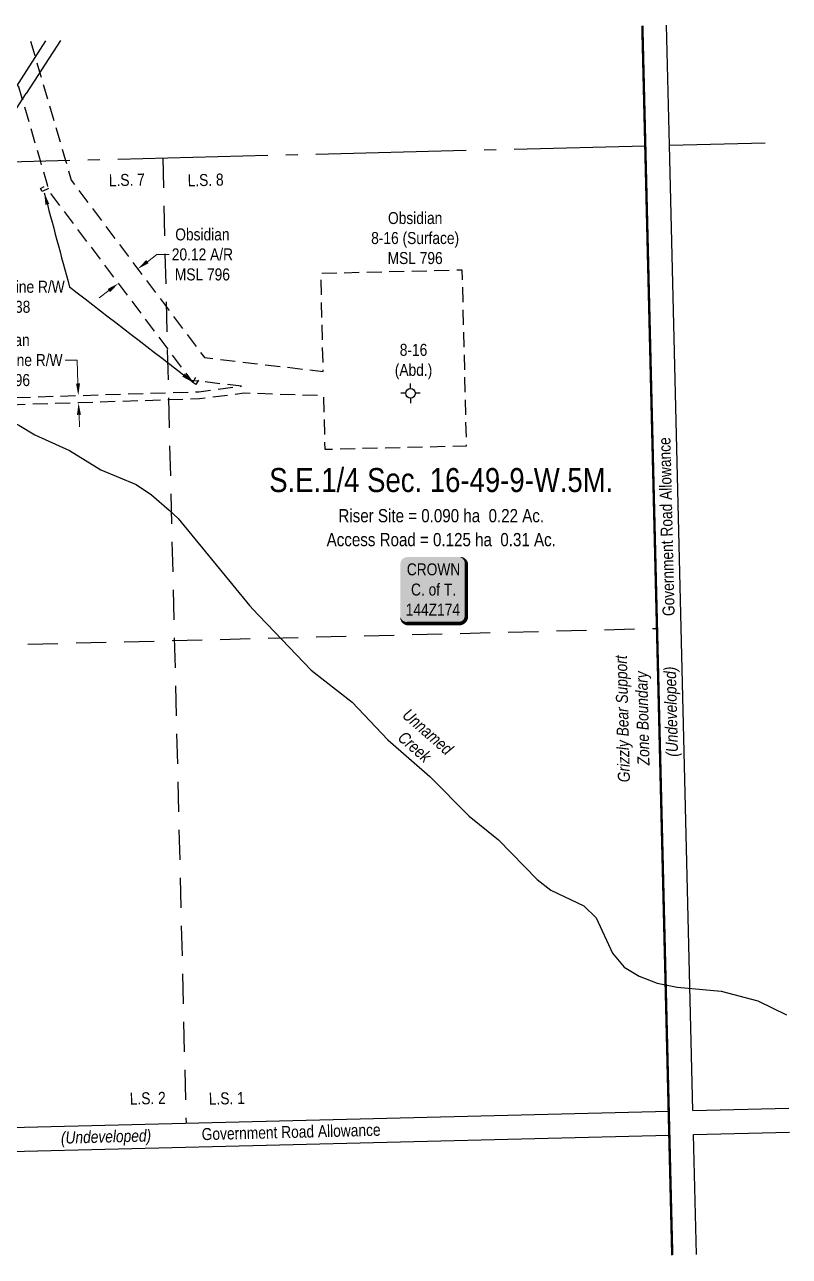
# Model space of a CAD drawing. Extents: x 611307 to 619201, y 5898107 to 5902906.
# Drawn here: x 616631 to 617268, y 5898240 to 5899266 of the extents above; entities that cross this region are included whole.
import ezdxf
from ezdxf.enums import TextEntityAlignment as Align

# ---------------------------------------------------------------- set-up
doc = ezdxf.new("R2010")
doc.units = 0
doc.header["$LTSCALE"] = 5
doc.header["$PDSIZE"] = 0.5
for name, pattern in [('DASHDOT2', [12.7, 6.35, -3.175, 0, -3.175]), ('foc-ACCESSROAD', [3.75, 2.5, -1.25]), ('foc-FLOWLINE', [3.75, 2.5, -1.25]), ('foc-LSD', [8, 5, -3]), ('foc-QUARTERLINE', [33, 25, -3, 2, -3])]:
    doc.linetypes.add(name, pattern=pattern)
doc.layers.get('Defpoints').update_dxf_attribs({"color": 9})
for name, color, linetype in [('AS-OWNER', 7, 'Continuous'), ('AS-WILDLIFE', 131, 'DASHDOT2'), ('C-RW', 13, 'Continuous'), ('C-SYMBOL', 7, 'Continuous'), ('C-WS', 13, 'foc-ACCESSROAD'), ('F-EZE', 190, 'foc-FLOWLINE'), ('F-WS-S', 8, 'Continuous'), ('L-AREAREQUIRED', 7, 'Continuous'), ('L-QSEC', 8, 'foc-QUARTERLINE'), ('L-ROAD-T', 7, 'Continuous'), ('L-SEC', 7, 'Continuous'), ('L-SECTION-LSD', 7, 'foc-LSD'), ('T-CREEK', 160, 'Continuous'), ('T-WATER-T', 170, 'Continuous')]:
    doc.layers.add(name, color=color, linetype=linetype)
for name, color, linetype, lineweight in [('C-AR-T', 13, 'Continuous', 9), ('C-FLOWLINE-T', 13, 'Continuous', 9), ('C-WS-T', 13, 'Continuous', 9), ('F-EZE-T', 190, 'Continuous', 9), ('T-TEXT', 48, 'Continuous', 18)]:
    doc.layers.add(name, color=color, linetype=linetype, lineweight=lineweight)
doc.styles.add('100L', font='ARIALN.TTF', dxfattribs={"height": 11})
doc.styles.add('175L', font='ARIALN.TTF', dxfattribs={"height": 20})
doc.styles.add('240', font='ARIALN.TTF', dxfattribs={"height": 30})
doc.styles.add('80', font='ARIALN.TTF', dxfattribs={"height": 10})
doc.styles.add('80CG', font='ARIALN.TTF', dxfattribs={"height": 10})
doc.styles.add('80L', font='ARIALN.TTF', dxfattribs={"height": 10})
doc.styles.add('80LS', font='ARIALNI.TTF', dxfattribs={"height": 10})
doc.styles.add('foc-LtypeFont', font='ARIALN.TTF', dxfattribs={"height": 7.35})
doc.linetypes.add('foc-TOPO-flowdirection-NOLINE', pattern='A,0,[">",foc-LtypeFont,S=0.3,R=0,X=0,Y=-0.945],-20,[">",foc-LtypeFont,S=0.3,R=0,X=0,Y=-0.945],0', length=20)
doc.dimstyles.new('Compass 5 000', dxfattribs={"dimscale": 5, "dimtxt": 9, "dimasz": 2, "dimexe": 0.2, "dimexo": 0.0625, "dimgap": 0.5, "dimtad": 0, "dimtih": 1, "dimtoh": 1, "dimzin": 0, "dimdsep": 46, "dimtxsty": '80CG', "dimcen": 0.1, "dimse1": 1, "dimse2": 1, "dimclrd": 256, "dimclrt": 256, "dimaunit": 1, "dimadec": 4, "dimazin": 0, "dimtfac": 0.06, "dimtofl": 0, "dimtmove": 0, "dimatfit": 1, "dimfxl": 0.2, "dimtolj": 1, "dimtzin": 0, "dimlwd": -1, "dimarcsym": 0})

# ---------------------------------------------------------------- blocks, each defined once
blk = doc.blocks.new('*D432')
at = {"layer": 'C-AR-T', "transparency": 16777216}
for p, q in [((616733.5, 5899069), (616741.5, 5899075)), ((616741.5, 5899075), (616751.5, 5899075)), ((616701.4, 5899045), (616693.4, 5899039))]:
    blk.add_line(p, q, dxfattribs=at)
for points in [[(616732.5, 5899070.4), (616734.5, 5899067.7), (616725.5, 5899063)], [(616700.5, 5899046.3), (616702.4, 5899043.6), (616709.5, 5899051)]]:
    blk.add_solid(points, dxfattribs=at)
at = {"layer": 'Defpoints', "color": 0, "transparency": 16777216}
for p in [(616722.3, 5899067.3), (616725.5, 5899063), (616706.2, 5899055.3)]:
    blk.add_point(p, dxfattribs=at)
at = {"layer": 'C-AR-T', "transparency": 16777216, "insert": (616779.3, 5899075), "char_height": 10, "attachment_point": 5, "style": '80CG'}
blk.add_mtext('\\A1;Obsidian\\P20.12 A/R\\PMSL 796', dxfattribs=at)
blk = doc.blocks.new('*D435')
at = {"layer": 'C-FLOWLINE-T', "transparency": 16777216}
for p, q in [((616675.1, 5898987), (616665.1, 5898987)), ((616675.7, 5898967.5), (616675.1, 5898987)), ((616676.6, 5898941.4), (616676.9, 5898931.4))]:
    blk.add_line(p, q, dxfattribs=at)
for points in [[(616677.4, 5898967.6), (616674.1, 5898967.5), (616676, 5898957.5)], [(616678.2, 5898941.5), (616674.9, 5898941.4), (616676.2, 5898951.4)]]:
    blk.add_solid(points, dxfattribs=at)
at = {"layer": 'Defpoints', "color": 0, "transparency": 16777216}
for p in [(616527.4, 5898952.8), (616676.2, 5898951.4), (616527.6, 5898946.7)]:
    blk.add_point(p, dxfattribs=at)
at = {"layer": 'C-FLOWLINE-T', "transparency": 16777216, "insert": (616612.9, 5898987), "char_height": 10, "attachment_point": 5, "style": '80CG'}
blk.add_mtext('\\A1;Obsidian\\P6.10 Flow Line R/W\\PMSL 796', dxfattribs=at)
blk = doc.blocks.new('*U426')
h = blk.add_hatch(color=255)
edge = h.paths.add_edge_path()
edge.add_line((-21.5, -28.5), (21.5, -28.5))
edge.add_arc((21.5, -22.5), 6, 270, 360)
edge.add_line((27.5, -22.5), (27.5, 21))
edge.add_arc((21.5, 21), 6, 0, 90)
edge.add_line((21.5, 27), (-21.5, 27))
edge.add_arc((-21.5, 21), 6, 90, 180)
edge.add_line((-27.5, 21), (-27.5, -22.5))
edge.add_arc((-21.5, -22.5), 6, 180, 270)
at = {"color": 14, "flags": 128}
blk.add_lwpolyline([(-21.5, -28.5, 3, 3, 0), (21.5, -28.5, 3, 3, 0.414214), (27.5, -22.5, 3, 3, 0), (27.5, 21, 3, 0, 0.414214), (21.5, 27, 0, 0, 0), (-21.5, 27, 0, 0, 0.414214), (-27.5, 21, 0, 0, 0), (-27.5, -22.5, 0, 3, 0.414214)], format="xyseb", close=True, dxfattribs=at)
at = {"color": 14, "style": '80'}
blk.add_attdef('ENTER_TEXT_001', (-26.8, -4.9), '', height=10, dxfattribs=at)
blk = doc.blocks.new('GABD')
for p, q in [((-0.81, 0), (-1.62, 0)), ((0, 0.81), (0, 1.62)), ((1.62, 0), (0.81, 0)), ((0, -0.81), (0, -1.62))]:
    blk.add_line(p, q)
blk.add_circle((0, 0), 0.8)

msp = doc.modelspace()

# ---------------------------------------------------------------- linework, layer by layer
at = {"layer": 'AS-WILDLIFE', "const_width": 2, "flags": 128}
msp.add_lwpolyline([(617145.549, 5899265.469), (617147.976, 5899165.535), (617167.496, 5898361.46), (617167.984, 5898341.357), (617170.418, 5898241.424)], dxfattribs=at)
at = {"layer": 'C-RW'}
for points in [[(616624.224, 5899214.458), (616649.036, 5899253.015)], [(616661.191, 5899253.319), (616632.68, 5899209.016)], [(616252.823, 5898617.42), (616414.597, 5898870.125), (616632.68, 5899209.016)]]:
    msp.add_lwpolyline(points, dxfattribs=at)
at = {"layer": 'F-EZE', "flags": 128}
for points in [[(616651.193, 5899130.056), (616645.932, 5899127.341), (616644.537, 5899130.045), (616650.324, 5899133.03), (616651.193, 5899130.056)], [(616775.94, 5898970.382), (616773.931, 5898966.768), (616771.273, 5898968.245), (616773.897, 5898972.971), (616775.94, 5898970.382)]]:
    msp.add_lwpolyline(points, close=True, dxfattribs=at)
at = {"layer": 'L-QSEC'}
for p, q in [((616378.98, 5899146.245), (617147.976, 5899165.535)), ((617168.079, 5899166.024), (617247.909, 5899167.966))]:
    msp.add_line(p, q, dxfattribs=at)
at = {"layer": 'L-SEC'}
for p, q in [((617147.976, 5899165.535), (617145.549, 5899265.469)), ((617168.082, 5899166.023), (617165.655, 5899265.973)), ((617167.496, 5898361.463), (617147.976, 5899165.535)), ((617187.603, 5898361.952), (617168.082, 5899166.023)), ((617187.603, 5898361.952), (617267.429, 5898363.896)), ((616363.871, 5898341.406), (617167.483, 5898361.463)), ((617167.495, 5898361.463), (617167.496, 5898361.463)), ((617188.091, 5898341.846), (617267.917, 5898343.79)), ((617190.524, 5898241.926), (617188.091, 5898341.846)), ((617188.091, 5898341.845), (617188.091, 5898341.846)), ((616364.373, 5898321.3), (617167.984, 5898341.356)), ((617170.418, 5898241.424), (617167.984, 5898341.356))]:
    msp.add_line(p, q, dxfattribs=at)
at = {"layer": 'L-SECTION-LSD'}
for p, q in [((616746.231, 5899155.458), (616765.692, 5898351.432)), ((616354.188, 5898743.393), (617157.736, 5898763.498))]:
    msp.add_line(p, q, dxfattribs=at)
at = {"layer": 'T-CREEK', "flags": 128}
for points in [[(616626.481, 5898932.756), (616639.761, 5898924.685), (616668.55, 5898911.821), (616694.639, 5898895.545), (616724.061, 5898883.416), (616737.062, 5898874.741), (616751.503, 5898861.936), (616759.258, 5898855.074), (616818.377, 5898782.574), (616825.452, 5898775.168)], [(616825.452, 5898775.168), (616833.092, 5898767.169), (616869.805, 5898728.733), (616904.003, 5898701.97), (616933.742, 5898670.79), (616968.77, 5898640.059), (617001.238, 5898607.229), (617025.88, 5898587.456), (617057.937, 5898554.438), (617069.399, 5898545.419), (617096.942, 5898532.401), (617107.005, 5898522.328), (617120.727, 5898492.944), (617130.297, 5898481.368), (617142.971, 5898473.696), (617157.794, 5898467.873), (617174.509, 5898464.608), (617211.183, 5898461.208), (617241.559, 5898453.156), (617265.543, 5898441.578)]]:
    msp.add_lwpolyline(points, dxfattribs=at)

# ---------------------------------------------------------------- block references
at = {"layer": 'AS-OWNER'}
ref = msp.add_blockref('*U426', (616971.526, 5898796.047), dxfattribs=dict(at, xscale=0.9996239999999994, yscale=0.9996239999999994, zscale=0.9996239999999994))
ref.add_attrib('ENTER_TEXT_001', 'CROWN', (616949.474, 5898807.73), dxfattribs={"layer": '0', "color": 14, "height": 9.9962, "style": '80'})
ref.add_attrib('ENTER_TEXT_002', 'C. of T.', (616952.969, 5898790.892), dxfattribs={"layer": '0', "color": 14, "height": 9.9962, "style": '80'})
ref.add_attrib('ENTER_TEXT_003', '144Z174', (616948.591, 5898774.191), dxfattribs={"layer": '0', "color": 14, "height": 9.9962, "style": '80'})
at = {"layer": 'F-WS-S', "xscale": 4.999999999999997, "yscale": 4.999999999999997, "zscale": 4.999999999999997}
msp.add_blockref('GABD', (616952.597, 5898959.384), dxfattribs=at)

# ---------------------------------------------------------------- texts
at = {"layer": 'AS-WILDLIFE', "insert": (617138.788, 5898688.444), "char_height": 10, "attachment_point": 5, "rotation": 91.390556, "style": '240'}
msp.add_mtext_dynamic_manual_height_columns('{\\fArial Narrow|b0|i1|c0|p34;Grizzly Bear Support \\PZone Boundary}', width=144.70437, gutter_width=45, heights=[0], dxfattribs=at)
at = {"layer": 'C-SYMBOL', "color": 3, "style": '175L'}
msp.add_text('S.E.1/4 Sec. 16-49-9-W.5M.', height=19.99248, dxfattribs=at).set_placement((616978.141, 5898871.118), align=Align.BOTTOM_CENTER)
at = {"layer": 'C-WS-T', "attachment_point": 5, "style": '80CG'}
for s, insert, char_height, width in [('\\A1;Obsidian\\P8-16 (Surface)\\PMSL 796', (616956.412, 5899088.635), 9.99624, 72.59657), ('\\A1;8-16\\P(Abd.)', (616955.072, 5898985.731), 9.9962, 30.58645)]:
    msp.add_mtext(s, dxfattribs=dict(at, insert=insert, char_height=char_height, width=width))
at = {"layer": 'F-EZE-T', "insert": (616610.587, 5899048.034), "char_height": 9.99624, "width": 107.55613, "attachment_point": 5, "style": '80CG'}
msp.add_mtext('\\A1;Fortis\\P3.05 Power Line R/W\\PEZE 1738', dxfattribs=at)
at = {"layer": 'L-AREAREQUIRED', "color": 5, "style": '100L'}
for s, p in [('Riser Site = 0.090 ha  0.22 Ac.', (616978.141, 5898848.626)), ('Access Road = 0.125 ha  0.31 Ac.', (616978.141, 5898828.693))]:
    msp.add_text(s, height=10.99586, dxfattribs=at).set_placement(p, align=Align.BOTTOM_CENTER)
at = {"layer": 'L-ROAD-T', "style": '80L'}
for rotation, p in [(91.373722, (617165.683, 5898848.241)), (1.42952, (616853.146, 5898344.072))]:
    msp.add_text('Government Road Allowance', height=9.99624, rotation=rotation, dxfattribs=at).set_placement(p, align=Align.MIDDLE_CENTER)
at = {"layer": 'T-TEXT', "style": '80LS'}
for rotation, p in [(91.373722, (617169.378, 5898694.155)), (1.42952, (616699.064, 5898340.227))]:
    msp.add_text('(Undeveloped)', height=9.99624, rotation=rotation, dxfattribs=at).set_placement(p, align=Align.MIDDLE_CENTER)
at = {"layer": 'T-WATER-T', "linetype": 'Continuous', "insert": (616961.409, 5898671.1), "char_height": 9.99963, "attachment_point": 5, "rotation": 318.739279, "style": '240'}
msp.add_mtext_dynamic_manual_height_columns('{\\fArial Narrow|b0|i1|c0|p34;Unnamed\\PCreek}', width=50.34202, gutter_width=45, heights=[0], dxfattribs=at)

# ---------------------------------------------------------------- dimensions: what is measured, and where the dimension line sits
at = {"layer": 'C-AR-T'}
dim = msp.add_aligned_dim(p1=(616706.247, 5899055.254), p2=(616722.335, 5899067.316), distance=-5.342, text='Obsidian\\P20.12 A/R\\PMSL 796', dimstyle='Compass 5 000', dxfattribs=at)
dim.commit()
dim.dimension.update_dxf_attribs({"geometry": '*D432', "text_midpoint": (616779.278, 5899075.038)})
at = {"layer": 'C-FLOWLINE-T'}
dim = msp.add_linear_dim(base=(616676.241, 5898951.417), p1=(616527.364, 5898952.754), p2=(616527.56, 5898946.656), angle=271.834067, text='Obsidian\\P6.10 Flow Line R/W\\PMSL 796', dimstyle='Compass 5 000', dxfattribs=at)
dim.commit()
dim.dimension.update_dxf_attribs({"geometry": '*D435', "text_midpoint": (616612.878, 5898987.005), "dimtype": 161})

# ---------------------------------------------------------------- leaders
at = {"layer": 'F-EZE-T', "path_type": 1}
for points in [[(616647.617, 5899126.411), (616668.746, 5899047.675)], [(616771.495, 5898968.449), (616668.746, 5899047.675)]]:
    msp.add_leader(points, dimstyle='Compass 5 000', override={"dimgap": 0.5, "dimtad": 0}, dxfattribs=at)

# ---------------------------------------------------------------- next in the draw order: texts
at = {"layer": 'L-SECTION-LSD', "attachment_point": 1, "rotation": 1.433294, "style": '100L', "bg_fill": 3, "box_fill_scale": 1.5, "bg_fill_color": 256, "bg_fill_transparency": 0}
for s, width, insert, char_height in [('\\pi2.3169;L.S. 7', 30.88047, (616698.976, 5899141.688), 9.99624), ('L.S. 8', 30.40114, (616766.91, 5899141.688), 9.9962), ('\\pi2.1512;L.S. 2', 30.65342, (616716.566, 5898376.689), 9.99624), ('L.S. 1', 29.99119, (616784.5, 5898376.689), 9.9962)]:
    msp.add_mtext_dynamic_manual_height_columns(s, width=width, gutter_width=55, heights=[0], dxfattribs=dict(at, insert=insert, char_height=char_height))

# ---------------------------------------------------------------- next in the draw order: linework, layer by layer
at = {"layer": 'C-WS', "flags": 128}
for points in [[(616636.31, 5899252.695), (616640.005, 5899240.057), (616643.743, 5899227.275), (616665.337, 5899153.413), (616670.166, 5899136.902), (616781.002, 5898989.062), (616879.89, 5898977.592), (616877.915, 5899059.381), (616995.396, 5899062.223), (616998.934, 5898915.349), (616881.454, 5898912.499), (616880.377, 5898957.311), (616814.15, 5898959.433), (616776.78, 5898954.637), (616462.513, 5898944.584), (616450.303, 5898944.193), (616360.596, 5898941.324), (616347.458, 5898940.904), (616249.869, 5898937.782), (616239.867, 5898937.462), (616229.815, 5898937.14), (616204.946, 5898936.345), (616195.574, 5898936.045), (616195.945, 5898920.521), (616196.592, 5898893.463), (616105.212, 5898891.282), (616104.583, 5898917.613), (616104.35, 5898927.326), (616095.537, 5898927.115), (616093.749, 5898927.072), (616004.361, 5898924.928), (615984.313, 5898924.448), (615861.116, 5898921.493), (615850.514, 5898921.239), (615854.251, 5898911.368), (615993.495, 5898543.554), (616004.1, 5898543.811), (616196.829, 5898548.486), (616208.947, 5898548.781), (616247.85, 5898549.725), (616257.905, 5898549.97), (616267.909, 5898550.213), (616358.797, 5898552.422), (616511.403, 5898556.126), (616510.167, 5898607.04), (616601.631, 5898609.261), (616603.852, 5898517.797), (616512.387, 5898515.576), (616511.647, 5898546.064), (616359.04, 5898542.359), (616268.377, 5898540.156), (616258.373, 5898539.913), (616248.318, 5898539.669), (616202.414, 5898538.554), (616190.296, 5898538.259), (616007.888, 5898533.834), (615997.283, 5898533.577), (616068.123, 5898346.986), (616072.572, 5898335.265), (616073, 5898334.128), (616071.834, 5898334.099), (616059.711, 5898333.797), (615984.356, 5898533.263), (615798.225, 5898528.744), (615798.964, 5898498.256), (615707.5, 5898496.036), (615705.279, 5898587.5), (615796.743, 5898589.721), (615797.98, 5898538.807), (615980.568, 5898543.24), (615841.284, 5898911.162), (615837.587, 5898920.928), (615546.077, 5898913.938), (615545.594, 5898934.064), (615830.022, 5898940.884), (615826.262, 5898950.802), (615758.075, 5899130.657), (615720.519, 5899229.724)], [(615941.798, 5899235.274), (615974.131, 5899187.363), (615978.636, 5899180.688), (616004.209, 5899139.638), (616005.941, 5899136.872), (616102.808, 5898982.647), (616194.407, 5898984.843), (616195.428, 5898942.141), (616229.529, 5898943.232), (616239.584, 5898943.554), (616249.586, 5898943.874), (616342.133, 5898946.834), (616349.274, 5898947.062), (616355.271, 5898947.254), (616454.312, 5898950.422), (616466.521, 5898950.813), (616776.293, 5898960.722), (616811.714, 5898965.269), (616775.439, 5898969.482), (616772.171, 5898969.862), (616770.268, 5898970.083), (616651.94, 5899127.5), (616651.193, 5899130.056), (616650.324, 5899133.03), (616644.515, 5899152.891), (616629.327, 5899204.845), (616625.59, 5899217.627), (616615.489, 5899252.173)]]:
    msp.add_lwpolyline(points, dxfattribs=at)
at = {"layer": 'T-CREEK', "linetype": 'foc-TOPO-flowdirection-NOLINE', "flags": 128}
msp.add_lwpolyline([(615935.31, 5899235.112), (615954.171, 5899217.816), (616020.756, 5899177.342), (616051.298, 5899165.603), (616106.705, 5899140.768), (616143.021, 5899116.925), (616153.207, 5899106.738), (616173.092, 5899103.027), (616220.448, 5899088.739), (616238.948, 5899085.526), (616277.028, 5899089.078), (616311.729, 5899081.806), (616326.238, 5899074.485), (616338.439, 5899064.653), (616370.659, 5899032.176), (616383.792, 5899025.051), (616401.23, 5899021.509), (616414.654, 5899014.632), (616438.957, 5898998.304), (616482.219, 5898977.344), (616499.856, 5898973.092), (616518.428, 5898971.487), (616535.656, 5898966.985), (616562.996, 5898952.712), (616612.239, 5898939.073), (616626.481, 5898932.756), (616639.761, 5898924.685), (616668.55, 5898911.821), (616694.639, 5898895.545), (616724.061, 5898883.416), (616737.062, 5898874.741), (616751.503, 5898861.936), (616759.258, 5898855.074), (616818.377, 5898782.574), (616825.452, 5898775.168), (616833.092, 5898767.169), (616869.805, 5898728.733), (616904.003, 5898701.97), (616933.742, 5898670.79), (616968.77, 5898640.059), (617001.238, 5898607.229), (617025.88, 5898587.456), (617057.937, 5898554.438), (617069.399, 5898545.419), (617096.942, 5898532.401), (617107.005, 5898522.328), (617120.727, 5898492.944), (617130.297, 5898481.368), (617142.971, 5898473.696), (617157.794, 5898467.873), (617174.509, 5898464.608), (617211.183, 5898461.208), (617241.559, 5898453.156), (617265.543, 5898441.578)], dxfattribs=at)

doc.saveas('drawing.dxf')
